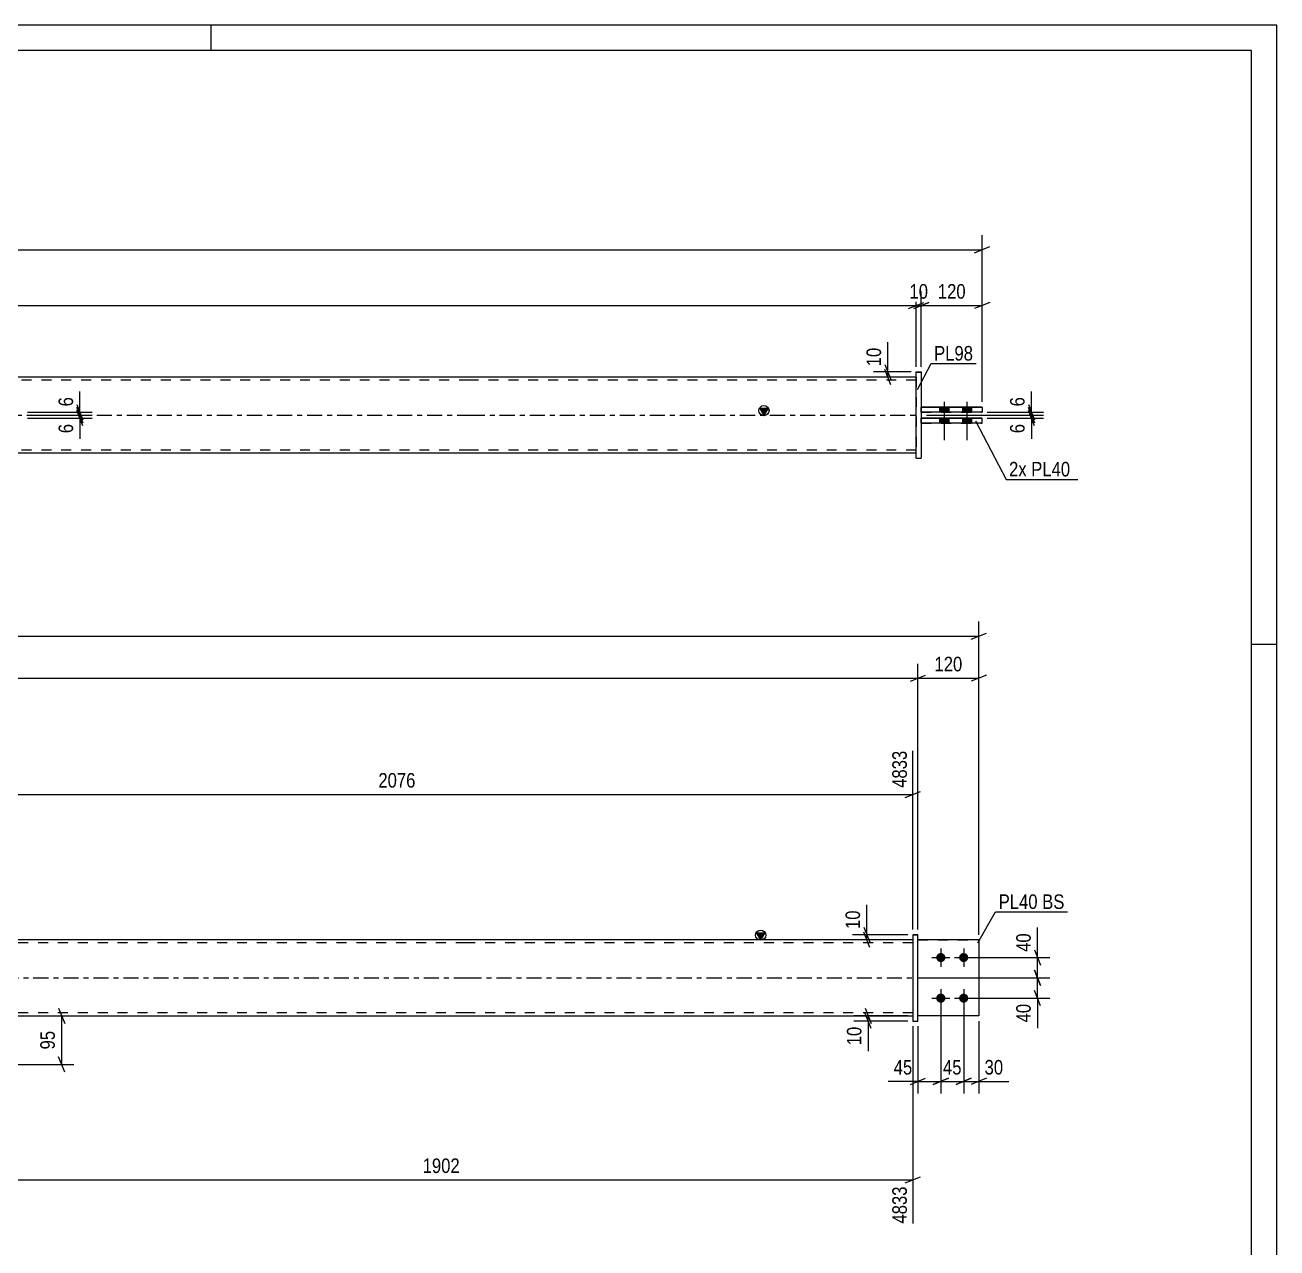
# Model space of a CAD drawing. Header units: millimetres. Extents: x 0 to 594, y 0 to 420.
# Drawn here: x 347.3 to 594, y 179.1 to 420 of the extents above; entities that cross this region are included whole.
import ezdxf

# ---------------------------------------------------------------- set-up
doc = ezdxf.new("R2010")
doc.units = ezdxf.units.MM
doc.linetypes.add('DXK_LINE_DOT2', pattern=[3.9198, 1.9599, -1.9599])
doc.linetypes.add('DXK_LINE_DOT3', pattern=[5.9187, 2.979, -0.9799, 0.9799, -0.9799])
doc.styles.add('Arial Narrow', font='ARIALN.TTF', dxfattribs={"height": 0.2})

# ---------------------------------------------------------------- blocks, each defined once
blk = doc.blocks.new('Unknown-580610389-1130')
at = {"color": 5, "linetype": 'Continuous'}
for p, q in [((594, 420), (0, 420)), ((384, 415), (384, 420)), ((594, 0), (594, 420)), ((589, 415), (5, 415)), ((589, 5), (589, 415)), ((594, 298), (589, 298))]:
    blk.add_line(p, q, dxfattribs=at)
blk = doc.blocks.new('Part-580610389-1695 - 1673')
at = {"color": 2, "linetype": 'Continuous'}
for p, q in [((535.27, 239.81), (523.27, 239.81)), ((535.27, 239.81), (535.27, 239.81)), ((535.27, 239.81), (535.27, 224.81)), ((535.27, 224.81), (523.27, 224.81))]:
    blk.add_line(p, q, dxfattribs=at)
at = {"color": 7, "linetype": 'DXK_LINE_DOT2'}
for p, q in [((535.27, 239.81), (523.27, 239.81)), ((523.27, 239.81), (523.27, 239.81)), ((523.27, 224.81), (523.27, 239.81)), ((535.27, 239.81), (535.27, 239.81)), ((535.27, 224.81), (523.27, 224.81))]:
    blk.add_line(p, q, dxfattribs=at)
blk = doc.blocks.new('Part-580610389-1700 - 1673')
at = {"linetype": 'Continuous'}
blk.add_hatch(color=2, dxfattribs=at).paths.add_polyline_path([(492.27, 239.81), (491.47, 241.21), (493.07, 241.21)])
at = {"color": 2, "linetype": 'Continuous'}
for p, q in [((434.17, 239.81), (195.07, 239.81)), ((522.27, 239.81), (434.27, 239.81)), ((492.27, 239.81), (491.47, 241.21)), ((491.47, 241.21), (493.07, 241.21)), ((493.07, 241.21), (492.27, 239.81)), ((195.07, 224.81), (434.17, 224.81)), ((434.27, 224.81), (522.27, 224.81))]:
    blk.add_line(p, q, dxfattribs=at)
at = {"color": 7, "linetype": 'DXK_LINE_DOT2'}
for p, q in [((522.27, 239.81), (522.27, 224.81)), ((434.17, 239.21), (195.07, 239.21)), ((522.27, 239.21), (434.27, 239.21)), ((434.17, 225.41), (195.07, 225.41)), ((522.27, 225.41), (434.27, 225.41))]:
    blk.add_line(p, q, dxfattribs=at)
at = {"color": 7, "linetype": 'DXK_LINE_DOT3'}
for p, q in [((195.07, 232.31), (434.17, 232.31)), ((434.27, 232.31), (522.27, 232.31))]:
    blk.add_line(p, q, dxfattribs=at)
at = {"color": 2, "linetype": 'Continuous'}
blk.add_circle((492.27, 240.71), 1, dxfattribs=at)
blk = doc.blocks.new('Part-580610389-1685 - 1673')
at = {"color": 2, "linetype": 'Continuous'}
for p, q in [((523.27, 240.81), (522.27, 240.81)), ((522.27, 240.81), (522.27, 240.81)), ((522.27, 240.81), (522.27, 223.81)), ((522.27, 240.81), (523.27, 240.81)), ((523.27, 223.81), (523.27, 240.81)), ((522.27, 223.81), (523.27, 223.81))]:
    blk.add_line(p, q, dxfattribs=at)
at = {"color": 7, "linetype": 'DXK_LINE_DOT2'}
blk.add_line((522.27, 223.81), (523.27, 223.81), dxfattribs=at)
blk = doc.blocks.new('Part-580610389-1690 - 1673')
at = {"color": 7, "linetype": 'DXK_LINE_DOT2'}
for p, q in [((523.27, 239.81), (535.27, 239.81)), ((535.27, 239.81), (523.27, 239.81)), ((523.27, 239.81), (523.27, 239.81)), ((523.27, 224.81), (523.27, 239.81)), ((535.27, 239.81), (535.27, 239.81)), ((535.27, 239.81), (535.27, 224.81)), ((535.27, 224.81), (523.27, 224.81)), ((535.27, 224.81), (523.27, 224.81))]:
    blk.add_line(p, q, dxfattribs=at)
blk = doc.blocks.new('Bolt-580610389-1710 - 1673')
at = {"linetype": 'Continuous'}
for points in [[(527.77, 237.21), (527.95, 237.19), (528.13, 237.13), (528.29, 237.04), (528.43, 236.91), (528.54, 236.76), (528.62, 236.59), (528.66, 236.4), (528.66, 236.21), (528.62, 236.03), (528.54, 235.86), (528.43, 235.71), (528.29, 235.58), (528.13, 235.49), (527.95, 235.43), (527.77, 235.41), (527.58, 235.43), (527.4, 235.49), (527.24, 235.58), (527.1, 235.71), (526.99, 235.86), (526.91, 236.03), (526.87, 236.21), (526.87, 236.4), (526.91, 236.59), (526.99, 236.76), (527.1, 236.91), (527.24, 237.04), (527.4, 237.13), (527.58, 237.19)], [(532.27, 237.21), (532.45, 237.19), (532.63, 237.13), (532.79, 237.04), (532.93, 236.91), (533.04, 236.76), (533.12, 236.59), (533.16, 236.4), (533.16, 236.21), (533.12, 236.03), (533.04, 235.86), (532.93, 235.71), (532.79, 235.58), (532.63, 235.49), (532.45, 235.43), (532.27, 235.41), (532.08, 235.43), (531.9, 235.49), (531.74, 235.58), (531.6, 235.71), (531.49, 235.86), (531.41, 236.03), (531.37, 236.21), (531.37, 236.4), (531.41, 236.59), (531.49, 236.76), (531.6, 236.91), (531.74, 237.04), (531.9, 237.13), (532.08, 237.19)], [(527.77, 229.21), (527.95, 229.19), (528.13, 229.13), (528.29, 229.04), (528.43, 228.91), (528.54, 228.76), (528.62, 228.59), (528.66, 228.4), (528.66, 228.21), (528.62, 228.03), (528.54, 227.86), (528.43, 227.71), (528.29, 227.58), (528.13, 227.49), (527.95, 227.43), (527.77, 227.41), (527.58, 227.43), (527.4, 227.49), (527.24, 227.58), (527.1, 227.71), (526.99, 227.86), (526.91, 228.03), (526.87, 228.21), (526.87, 228.4), (526.91, 228.59), (526.99, 228.76), (527.1, 228.91), (527.24, 229.04), (527.4, 229.13), (527.58, 229.19)], [(532.27, 229.21), (532.45, 229.19), (532.63, 229.13), (532.79, 229.04), (532.93, 228.91), (533.04, 228.76), (533.12, 228.59), (533.16, 228.4), (533.16, 228.21), (533.12, 228.03), (533.04, 227.86), (532.93, 227.71), (532.79, 227.58), (532.63, 227.49), (532.45, 227.43), (532.27, 227.41), (532.08, 227.43), (531.9, 227.49), (531.74, 227.58), (531.6, 227.71), (531.49, 227.86), (531.41, 228.03), (531.37, 228.21), (531.37, 228.4), (531.41, 228.59), (531.49, 228.76), (531.6, 228.91), (531.74, 229.04), (531.9, 229.13), (532.08, 229.19)]]:
    blk.add_hatch(color=1, dxfattribs=at).paths.add_polyline_path(points)
at = {"color": 1, "linetype": 'Continuous'}
for p, q in [((527.77, 238.11), (527.77, 234.51)), ((532.27, 238.11), (532.27, 234.51)), ((525.97, 236.31), (529.57, 236.31)), ((530.47, 236.31), (534.07, 236.31)), ((527.77, 230.11), (527.77, 226.51)), ((532.27, 230.11), (532.27, 226.51)), ((525.97, 228.31), (529.57, 228.31)), ((530.47, 228.31), (534.07, 228.31))]:
    blk.add_line(p, q, dxfattribs=at)
blk = doc.blocks.new('Bolt-580610389-1371 - 1367')
at = {"linetype": 'Continuous'}
for points in [[(529.32, 344.76), (527.52, 344.76), (527.52, 343.76), (529.32, 343.76)], [(529.32, 344.75), (527.52, 344.75), (527.52, 343.75), (529.32, 343.75)], [(533.82, 344.76), (532.02, 344.76), (532.02, 343.76), (533.82, 343.76)], [(533.82, 344.75), (532.02, 344.75), (532.02, 343.75), (533.82, 343.75)], [(529.32, 342.56), (527.52, 342.56), (527.52, 341.56), (529.32, 341.56)], [(529.32, 342.55), (527.52, 342.55), (527.52, 341.55), (529.32, 341.55)], [(533.82, 342.56), (532.02, 342.56), (532.02, 341.56), (533.82, 341.56)], [(533.82, 342.55), (532.02, 342.55), (532.02, 341.55), (533.82, 341.55)]]:
    blk.add_hatch(color=1, dxfattribs=at).paths.add_polyline_path(points)
at = {"color": 1, "linetype": 'Continuous'}
for p, q in [((528.42, 345.76), (528.42, 338.26)), ((528.42, 345.75), (528.42, 338.25)), ((532.92, 345.76), (532.92, 338.26)), ((532.92, 345.75), (532.92, 338.25)), ((527.52, 344.76), (527.52, 343.76)), ((527.52, 344.75), (527.52, 343.75)), ((529.32, 344.76), (529.32, 343.76)), ((529.32, 344.75), (529.32, 343.75)), ((532.02, 344.76), (532.02, 343.76)), ((532.02, 344.75), (532.02, 343.75)), ((533.82, 344.76), (533.82, 343.76)), ((533.82, 344.75), (533.82, 343.75)), ((527.52, 342.56), (527.52, 341.56)), ((527.52, 342.55), (527.52, 341.55)), ((529.32, 342.56), (529.32, 341.56)), ((529.32, 342.55), (529.32, 341.55)), ((532.02, 342.56), (532.02, 341.56)), ((532.02, 342.55), (532.02, 341.55)), ((533.82, 342.56), (533.82, 341.56)), ((533.82, 342.55), (533.82, 341.55))]:
    blk.add_line(p, q, dxfattribs=at)
blk = doc.blocks.new('Part-580610389-1456 - 1367')
at = {"linetype": 'Continuous'}
blk.add_hatch(color=2, dxfattribs=at).paths.add_polyline_path([(492.92, 343.15), (492.12, 344.55), (493.72, 344.55)])
at = {"color": 2, "linetype": 'Continuous'}
for p, q in [((434.82, 350.65), (195.73, 350.65)), ((522.92, 350.65), (434.92, 350.65)), ((492.92, 343.15), (492.12, 344.55)), ((492.12, 344.55), (493.72, 344.55)), ((493.72, 344.55), (492.92, 343.15)), ((434.82, 335.65), (195.73, 335.65)), ((522.92, 335.65), (434.92, 335.65))]:
    blk.add_line(p, q, dxfattribs=at)
at = {"color": 7, "linetype": 'DXK_LINE_DOT2'}
for p, q in [((522.92, 350.65), (522.92, 335.65)), ((434.82, 350.05), (195.73, 350.05)), ((522.92, 350.05), (434.92, 350.05)), ((434.82, 336.25), (195.73, 336.25)), ((522.92, 336.25), (434.92, 336.25))]:
    blk.add_line(p, q, dxfattribs=at)
at = {"color": 7, "linetype": 'DXK_LINE_DOT3'}
for p, q in [((195.73, 343.15), (434.82, 343.15)), ((434.92, 343.15), (522.92, 343.15))]:
    blk.add_line(p, q, dxfattribs=at)
at = {"color": 2, "linetype": 'Continuous'}
blk.add_circle((492.92, 344.05), 1, dxfattribs=at)
blk = doc.blocks.new('Part-580610389-1461 - 1367')
at = {"color": 2, "linetype": 'Continuous'}
for p, q in [((535.92, 342.56), (523.92, 342.56)), ((523.92, 342.55), (535.92, 342.55)), ((535.92, 341.55), (523.92, 341.55)), ((535.92, 341.55), (535.92, 342.56))]:
    blk.add_line(p, q, dxfattribs=at)
at = {"color": 7, "linetype": 'DXK_LINE_DOT2'}
for p, q in [((523.92, 341.55), (523.92, 342.56)), ((523.92, 341.56), (535.92, 341.56))]:
    blk.add_line(p, q, dxfattribs=at)
blk = doc.blocks.new('Part-580610389-1433 - 1367')
at = {"color": 2, "linetype": 'Continuous'}
for p, q in [((522.92, 351.66), (522.92, 351.65)), ((522.92, 351.65), (522.92, 351.66)), ((522.92, 351.66), (523.92, 351.66)), ((522.92, 334.65), (522.92, 351.65)), ((522.92, 351.65), (523.92, 351.65)), ((523.92, 351.65), (523.92, 351.66)), ((523.92, 351.66), (523.92, 351.65)), ((523.92, 351.65), (523.92, 334.65)), ((522.92, 334.65), (523.92, 334.65))]:
    blk.add_line(p, q, dxfattribs=at)
at = {"color": 7, "linetype": 'DXK_LINE_DOT2'}
for p, q in [((522.92, 334.66), (523.92, 334.66)), ((523.92, 334.66), (523.92, 334.65))]:
    blk.add_line(p, q, dxfattribs=at)
blk = doc.blocks.new('Part-580610389-1466 - 1367')
at = {"color": 2, "linetype": 'Continuous'}
for p, q in [((535.92, 344.76), (523.92, 344.76)), ((523.92, 344.75), (535.92, 344.75)), ((535.92, 343.75), (523.92, 343.75)), ((535.92, 344.76), (535.92, 343.75))]:
    blk.add_line(p, q, dxfattribs=at)
at = {"color": 7, "linetype": 'DXK_LINE_DOT2'}
for p, q in [((523.92, 343.75), (523.92, 344.76)), ((523.92, 343.76), (535.92, 343.76))]:
    blk.add_line(p, q, dxfattribs=at)
blk = doc.blocks.new('StraightDimension-580610389-1936 - 1673')
at = {"color": 7, "linetype": 'Continuous'}
for p, q in [((521.27, 224.81), (510.62, 224.81)), ((512.87, 226.31), (514.07, 223.31)), ((514.07, 222.31), (512.87, 225.31)), ((513.47, 223.81), (513.47, 224.81)), ((521.27, 223.81), (510.62, 223.81))]:
    blk.add_line(p, q, dxfattribs=at)
at = {"color": 0}
blk.add_wipeout([(512.72, 223.28), (508.52, 223.28), (508.52, 218.43), (512.72, 218.43)], dxfattribs=at)
at = {"color": 7, "linetype": 'Continuous'}
blk.add_line((513.47, 223.81), (513.47, 217.9), dxfattribs=at)
blk.add_line((513.47, 223.81), (513.47, 217.9), dxfattribs=at)
at = {"color": 3, "style": 'Arial Narrow'}
blk.add_text('10', height=2.863, rotation=90.0002, dxfattribs=at).set_placement((512.12, 219.03))
blk = doc.blocks.new('StraightDimension-580610389-1955 - 1673')
at = {"color": 7, "linetype": 'Continuous'}
for p, q in [((527.77, 227.31), (527.77, 209.52)), ((532.27, 227.31), (532.27, 209.52)), ((526.27, 211.32), (529.27, 212.52)), ((533.77, 212.52), (530.77, 211.32)), ((527.77, 211.92), (532.27, 211.92))]:
    blk.add_line(p, q, dxfattribs=at)
at = {"color": 0}
blk.add_wipeout([(532.44, 212.67), (532.44, 216.87), (527.59, 216.87), (527.59, 212.67)], dxfattribs=at)
at = {"color": 3, "style": 'Arial Narrow'}
blk.add_text('45', height=2.863, dxfattribs=at).set_placement((528.19, 213.27))
blk = doc.blocks.new('StraightDimension-580610389-2017 - 1673')
at = {"color": 7, "linetype": 'Continuous'}
for p, q in [((523.27, 232.31), (549.23, 232.31)), ((546.23, 233.81), (547.43, 230.81)), ((546.83, 228.31), (546.83, 232.31)), ((547.43, 226.81), (546.23, 229.81)), ((533.27, 228.31), (549.23, 228.31))]:
    blk.add_line(p, q, dxfattribs=at)
at = {"color": 0}
blk.add_wipeout([(546.08, 227.78), (541.88, 227.78), (541.88, 222.93), (546.08, 222.93)], dxfattribs=at)
at = {"color": 7, "linetype": 'Continuous'}
blk.add_line((546.83, 228.31), (546.83, 222.4), dxfattribs=at)
blk.add_line((546.83, 228.31), (546.83, 222.4), dxfattribs=at)
at = {"color": 3, "style": 'Arial Narrow'}
blk.add_text('40', height=2.863, rotation=90.0002, dxfattribs=at).set_placement((545.48, 223.53))
blk = doc.blocks.new('StraightDimension-580610389-2031 - 1673')
at = {"color": 7, "linetype": 'Continuous'}
for p, q in [((512.6, 242.31), (513.8, 239.31)), ((521.27, 240.81), (510.35, 240.81)), ((521.27, 239.81), (510.35, 239.81)), ((513.8, 238.31), (512.6, 241.31)), ((513.2, 239.81), (513.2, 240.81))]:
    blk.add_line(p, q, dxfattribs=at)
at = {"color": 0}
blk.add_wipeout([(512.45, 246.19), (508.25, 246.19), (508.25, 241.33), (512.45, 241.33)], dxfattribs=at)
at = {"color": 7, "linetype": 'Continuous'}
blk.add_line((513.2, 240.81), (513.2, 246.71), dxfattribs=at)
blk.add_line((513.2, 240.81), (513.2, 246.71), dxfattribs=at)
at = {"color": 3, "style": 'Arial Narrow'}
blk.add_text('10', height=2.863, rotation=90.0002, dxfattribs=at).set_placement((511.85, 241.93))
blk = doc.blocks.new('StraightDimension-580610389-1760 - 1673')
at = {"color": 7, "linetype": 'Continuous'}
for p, q in [((318.93, 240.81), (318.93, 277.06)), ((522.27, 241.81), (522.27, 277.06)), ((320.43, 269.04), (317.43, 267.84)), ((520.77, 267.84), (523.77, 269.04)), ((318.93, 268.44), (522.27, 268.44))]:
    blk.add_line(p, q, dxfattribs=at)
at = {"color": 0, "linetype": 'Continuous'}
blk.add_wipeout([(521.67, 277.66), (517.47, 277.66), (517.47, 269.14), (521.67, 269.14)], dxfattribs=at)
at = {"color": 0}
blk.add_wipeout([(424.85, 269.19), (424.85, 273.39), (416.34, 273.39), (416.34, 269.19)], dxfattribs=at)
at = {"color": 3, "linetype": 'Continuous', "style": 'Arial Narrow'}
blk.add_text('4833', height=2.863, rotation=90.0002, dxfattribs=at).set_placement((521.07, 269.74))
at = {"color": 3, "style": 'Arial Narrow'}
blk.add_text('2076', height=2.863, dxfattribs=at).set_placement((416.94, 269.79))
blk = doc.blocks.new('StraightDimension-580610389-2040 - 1673')
at = {"color": 7, "linetype": 'Continuous'}
for p, q in [((523.27, 241.81), (523.27, 294.19)), ((535.27, 240.81), (535.27, 294.19)), ((521.77, 290.74), (524.77, 291.94)), ((523.27, 291.34), (535.27, 291.34)), ((536.77, 291.94), (533.77, 290.74))]:
    blk.add_line(p, q, dxfattribs=at)
at = {"color": 0}
blk.add_wipeout([(532.61, 292.09), (532.61, 296.29), (525.92, 296.29), (525.92, 292.09)], dxfattribs=at)
at = {"color": 3, "style": 'Arial Narrow'}
blk.add_text('120', height=2.863, dxfattribs=at).set_placement((526.52, 292.69))
blk = doc.blocks.new('StraightDimension-580610389-1945 - 1673')
at = {"color": 7, "linetype": 'Continuous'}
for p, q in [((527.77, 227.31), (527.77, 209.52)), ((523.27, 222.81), (523.27, 209.52)), ((521.77, 211.32), (524.77, 212.52)), ((529.27, 212.52), (526.27, 211.32)), ((523.27, 211.92), (527.77, 211.92))]:
    blk.add_line(p, q, dxfattribs=at)
at = {"color": 0}
blk.add_wipeout([(522.74, 212.67), (522.74, 216.87), (517.88, 216.87), (517.88, 212.67)], dxfattribs=at)
at = {"color": 7, "linetype": 'Continuous'}
blk.add_line((523.27, 211.92), (517.36, 211.92), dxfattribs=at)
blk.add_line((523.27, 211.92), (517.36, 211.92), dxfattribs=at)
at = {"color": 3, "style": 'Arial Narrow'}
blk.add_text('45', height=2.863, dxfattribs=at).set_placement((518.48, 213.27))
blk = doc.blocks.new('StraightDimension-580610389-1746 - 1673')
at = {"color": 7, "linetype": 'Continuous'}
for p, q in [((535.27, 240.81), (535.27, 302.48)), ((93.97, 299.63), (535.27, 299.63)), ((533.77, 299.03), (536.77, 300.23))]:
    blk.add_line(p, q, dxfattribs=at)
blk = doc.blocks.new('StraightDimension-580610389-2050 - 1673')
at = {"color": 7, "linetype": 'Continuous'}
for p, q in [((523.27, 241.81), (523.27, 294.19)), ((105.97, 291.34), (523.27, 291.34)), ((521.77, 290.74), (524.77, 291.94))]:
    blk.add_line(p, q, dxfattribs=at)
blk = doc.blocks.new('StraightDimension-580610389-1838 - 1673')
at = {"color": 7, "linetype": 'Continuous'}
for p, q in [((336.38, 223.81), (336.38, 183.91)), ((522.27, 222.81), (522.27, 183.91)), ((337.88, 193.12), (334.88, 191.92)), ((336.38, 192.52), (522.27, 192.52)), ((520.77, 191.92), (523.77, 193.12))]:
    blk.add_line(p, q, dxfattribs=at)
at = {"color": 0}
blk.add_wipeout([(433.58, 193.27), (433.58, 197.47), (425.07, 197.47), (425.07, 193.27)], dxfattribs=at)
at = {"color": 0, "linetype": 'Continuous'}
blk.add_wipeout([(521.67, 191.82), (517.47, 191.82), (517.47, 183.31), (521.67, 183.31)], dxfattribs=at)
at = {"color": 3, "style": 'Arial Narrow'}
blk.add_text('1902', height=2.863, dxfattribs=at).set_placement((425.67, 193.87))
at = {"color": 3, "linetype": 'Continuous', "style": 'Arial Narrow'}
blk.add_text('4833', height=2.863, rotation=90.0002, dxfattribs=at).set_placement((521.07, 183.91))
blk = doc.blocks.new('StraightDimension-580610389-1965 - 1673')
at = {"color": 7, "linetype": 'Continuous'}
for p, q in [((532.27, 227.31), (532.27, 209.52)), ((535.27, 223.81), (535.27, 209.52)), ((530.77, 211.32), (533.77, 212.52)), ((536.77, 212.52), (533.77, 211.32)), ((532.27, 211.92), (535.27, 211.92))]:
    blk.add_line(p, q, dxfattribs=at)
at = {"color": 0}
blk.add_wipeout([(540.65, 212.67), (540.65, 216.87), (535.79, 216.87), (535.79, 212.67)], dxfattribs=at)
at = {"color": 7, "linetype": 'Continuous'}
blk.add_line((535.27, 211.92), (541.17, 211.92), dxfattribs=at)
blk.add_line((535.27, 211.92), (541.17, 211.92), dxfattribs=at)
at = {"color": 3, "style": 'Arial Narrow'}
blk.add_text('30', height=2.863, dxfattribs=at).set_placement((536.39, 213.27))
blk = doc.blocks.new('StraightDimension-580610389-1993 - 1673')
at = {"color": 7, "linetype": 'Continuous'}
for p, q in [((353.73, 224.81), (356.94, 224.81)), ((353.94, 226.31), (355.14, 223.31)), ((354.54, 215.26), (354.54, 224.81)), ((341.58, 215.26), (356.94, 215.26)), ((355.14, 213.76), (353.94, 216.76))]:
    blk.add_line(p, q, dxfattribs=at)
at = {"color": 0}
blk.add_wipeout([(353.79, 222.46), (349.59, 222.46), (349.59, 217.61), (353.79, 217.61)], dxfattribs=at)
at = {"color": 3, "style": 'Arial Narrow'}
blk.add_text('95', height=2.863, rotation=90.0002, dxfattribs=at).set_placement((353.19, 218.21))
blk = doc.blocks.new('StraightDimension-580610389-2004 - 1673')
at = {"color": 7, "linetype": 'Continuous'}
for p, q in [((546.23, 237.81), (547.43, 234.81)), ((533.27, 236.31), (549.23, 236.31)), ((546.83, 232.31), (546.83, 236.31)), ((523.27, 232.31), (549.23, 232.31)), ((547.43, 230.81), (546.23, 233.81))]:
    blk.add_line(p, q, dxfattribs=at)
at = {"color": 0}
blk.add_wipeout([(546.08, 241.69), (541.88, 241.69), (541.88, 236.83), (546.08, 236.83)], dxfattribs=at)
at = {"color": 7, "linetype": 'Continuous'}
blk.add_line((546.83, 236.31), (546.83, 242.21), dxfattribs=at)
blk.add_line((546.83, 236.31), (546.83, 242.21), dxfattribs=at)
at = {"color": 3, "style": 'Arial Narrow'}
blk.add_text('40', height=2.863, rotation=90.0002, dxfattribs=at).set_placement((545.48, 237.43))
blk = doc.blocks.new('StraightDimension-580610389-1540 - 1367')
at = {"color": 7, "linetype": 'Continuous'}
for p, q in [((347.82, 343.75), (360.54, 343.75)), ((347.82, 343.15), (360.54, 343.15)), ((357.54, 345.25), (358.74, 342.25)), ((358.74, 341.65), (357.54, 344.65)), ((358.14, 343.15), (358.14, 343.75))]:
    blk.add_line(p, q, dxfattribs=at)
at = {"color": 0}
blk.add_wipeout([(357.39, 347.31), (353.19, 347.31), (353.19, 344.28), (357.39, 344.28)], dxfattribs=at)
at = {"color": 7, "linetype": 'Continuous'}
blk.add_line((358.14, 343.75), (358.14, 347.83), dxfattribs=at)
blk.add_line((358.14, 343.75), (358.14, 347.83), dxfattribs=at)
at = {"color": 3, "style": 'Arial Narrow'}
blk.add_text('6', height=2.86, rotation=90.0002, dxfattribs=at).set_placement((356.79, 344.88))
blk = doc.blocks.new('StraightDimension-580610389-1536 - 1367')
at = {"color": 7, "linetype": 'Continuous'}
for p, q in [((347.82, 343.15), (360.54, 343.15)), ((357.54, 344.65), (358.74, 341.65)), ((358.74, 341.05), (357.54, 344.05)), ((358.14, 342.55), (358.14, 343.15)), ((347.82, 342.55), (360.54, 342.55))]:
    blk.add_line(p, q, dxfattribs=at)
at = {"color": 0}
blk.add_wipeout([(357.39, 342.03), (353.19, 342.03), (353.19, 339), (357.39, 339)], dxfattribs=at)
at = {"color": 7, "linetype": 'Continuous'}
blk.add_line((358.14, 342.55), (358.14, 338.48), dxfattribs=at)
blk.add_line((358.14, 342.55), (358.14, 338.48), dxfattribs=at)
at = {"color": 3, "style": 'Arial Narrow'}
blk.add_text('6', height=2.86, rotation=90.0002, dxfattribs=at).set_placement((356.79, 339.6))
blk = doc.blocks.new('StraightDimension-580610389-1545 - 1367')
at = {"color": 7, "linetype": 'Continuous'}
for p, q in [((535.92, 345.75), (535.92, 378.6)), ((94.63, 375.75), (535.92, 375.75)), ((534.42, 375.15), (537.42, 376.35))]:
    blk.add_line(p, q, dxfattribs=at)
blk = doc.blocks.new('StraightDimension-580610389-1576 - 1367')
at = {"color": 7, "linetype": 'Continuous'}
for p, q in [((522.92, 352.66), (522.92, 367.6)), ((521.42, 364.15), (524.42, 365.35)), ((107.63, 364.75), (522.92, 364.75))]:
    blk.add_line(p, q, dxfattribs=at)
blk = doc.blocks.new('StraightDimension-580610389-1586 - 1367')
at = {"color": 7, "linetype": 'Continuous'}
for p, q in [((522.92, 352.66), (522.92, 367.6)), ((523.92, 352.66), (523.92, 367.6)), ((521.42, 364.15), (524.42, 365.35)), ((525.42, 365.35), (522.42, 364.15)), ((522.92, 364.75), (523.92, 364.75))]:
    blk.add_line(p, q, dxfattribs=at)
at = {"color": 0}
blk.add_wipeout([(525.85, 365.5), (525.85, 369.7), (520.99, 369.7), (520.99, 365.5)], dxfattribs=at)
at = {"color": 3, "style": 'Arial Narrow'}
blk.add_text('10', height=2.863, dxfattribs=at).set_placement((521.59, 366.1))
blk = doc.blocks.new('StraightDimension-580610389-1596 - 1367')
at = {"color": 7, "linetype": 'Continuous'}
for p, q in [((523.92, 352.66), (523.92, 367.6)), ((535.92, 345.75), (535.92, 367.6)), ((522.42, 364.15), (525.42, 365.35)), ((537.42, 365.35), (534.42, 364.15)), ((523.92, 364.75), (535.92, 364.75))]:
    blk.add_line(p, q, dxfattribs=at)
at = {"color": 0}
blk.add_wipeout([(533.26, 365.5), (533.26, 369.7), (526.58, 369.7), (526.58, 365.5)], dxfattribs=at)
at = {"color": 3, "style": 'Arial Narrow'}
blk.add_text('120', height=2.863, dxfattribs=at).set_placement((527.18, 366.1))
blk = doc.blocks.new('StraightDimension-580610389-1607 - 1367')
at = {"color": 7, "linetype": 'Continuous'}
for p, q in [((516.74, 353.16), (517.94, 350.16)), ((521.92, 351.66), (514.49, 351.66)), ((521.92, 350.65), (514.49, 350.65)), ((517.94, 349.15), (516.74, 352.15)), ((517.34, 350.65), (517.34, 351.66))]:
    blk.add_line(p, q, dxfattribs=at)
at = {"color": 0}
blk.add_wipeout([(516.59, 357.04), (512.39, 357.04), (512.39, 352.18), (516.59, 352.18)], dxfattribs=at)
at = {"color": 7, "linetype": 'Continuous'}
blk.add_line((517.34, 351.66), (517.34, 357.56), dxfattribs=at)
blk.add_line((517.34, 351.66), (517.34, 357.56), dxfattribs=at)
at = {"color": 3, "style": 'Arial Narrow'}
blk.add_text('10', height=2.863, rotation=90.0002, dxfattribs=at).set_placement((515.99, 352.78))
blk = doc.blocks.new('StraightDimension-580610389-1618 - 1367')
at = {"color": 7, "linetype": 'Continuous'}
for p, q in [((524.92, 343.15), (548.02, 343.15)), ((545.02, 344.65), (546.22, 341.65)), ((546.22, 341.05), (545.02, 344.05)), ((545.62, 342.55), (545.62, 343.15)), ((536.92, 342.55), (548.02, 342.55))]:
    blk.add_line(p, q, dxfattribs=at)
at = {"color": 0}
blk.add_wipeout([(544.87, 342.03), (540.67, 342.03), (540.67, 339), (544.87, 339)], dxfattribs=at)
at = {"color": 7, "linetype": 'Continuous'}
blk.add_line((545.62, 342.55), (545.62, 338.47), dxfattribs=at)
blk.add_line((545.62, 342.55), (545.62, 338.47), dxfattribs=at)
at = {"color": 3, "style": 'Arial Narrow'}
blk.add_text('6', height=2.86, rotation=90.0002, dxfattribs=at).set_placement((544.27, 339.6))
blk = doc.blocks.new('StraightDimension-580610389-1627 - 1367')
at = {"color": 7, "linetype": 'Continuous'}
for p, q in [((524.92, 343.15), (548.02, 343.15)), ((536.92, 343.75), (548.02, 343.75)), ((545.02, 345.25), (546.22, 342.25)), ((546.22, 341.65), (545.02, 344.65)), ((545.62, 343.15), (545.62, 343.75))]:
    blk.add_line(p, q, dxfattribs=at)
at = {"color": 0}
blk.add_wipeout([(544.87, 347.31), (540.67, 347.31), (540.67, 344.28), (544.87, 344.28)], dxfattribs=at)
at = {"color": 7, "linetype": 'Continuous'}
blk.add_line((545.62, 343.75), (545.62, 347.83), dxfattribs=at)
blk.add_line((545.62, 343.75), (545.62, 347.83), dxfattribs=at)
at = {"color": 3, "style": 'Arial Narrow'}
blk.add_text('6', height=2.86, rotation=90.0002, dxfattribs=at).set_placement((544.27, 344.88))
blk = doc.blocks.new('MarkSet-580610389-2083 - 1673')
at = {"color": 0}
blk.add_wipeout([(546.84, 245.89), (546.84, 248.89), (539.17, 248.89), (539.17, 245.89)], dxfattribs=at)
blk.add_wipeout([(546.84, 245.89), (546.84, 248.89), (539.17, 248.89), (539.17, 245.89)], dxfattribs=at)
at = {"color": 30, "linetype": 'Continuous'}
blk.add_line((535.07, 239.23), (538.57, 245.29), dxfattribs=at)
at = {"color": 0}
blk.add_wipeout([(552.13, 245.89), (552.13, 248.89), (547.74, 248.89), (547.74, 245.89)], dxfattribs=at)
blk.add_wipeout([(552.13, 245.89), (552.13, 248.89), (547.74, 248.89), (547.74, 245.89)], dxfattribs=at)
at = {"color": 30, "linetype": 'Continuous'}
blk.add_line((538.57, 245.29), (552.73, 245.29), dxfattribs=at)
at = {"color": 3, "style": 'Arial Narrow'}
for s, p in [('PL40', (539.17, 245.89)), ('BS', (547.74, 245.89))]:
    blk.add_text(s, height=2.863, dxfattribs=at).set_placement(p)
blk = doc.blocks.new('MarkSet-580610389-1658 - 1367')
at = {"color": 0}
blk.add_wipeout([(544.68, 331.09), (544.68, 334.09), (541.21, 334.09), (541.21, 331.09)], dxfattribs=at)
blk.add_wipeout([(544.68, 331.09), (544.68, 334.09), (541.21, 334.09), (541.21, 331.09)], dxfattribs=at)
at = {"color": 30, "linetype": 'Continuous'}
blk.add_line((534.58, 342.06), (540.61, 330.49), dxfattribs=at)
at = {"color": 0}
blk.add_wipeout([(553.26, 331.09), (553.26, 334.09), (545.58, 334.09), (545.58, 331.09)], dxfattribs=at)
blk.add_wipeout([(553.26, 331.09), (553.26, 334.09), (545.58, 334.09), (545.58, 331.09)], dxfattribs=at)
at = {"color": 30, "linetype": 'Continuous'}
blk.add_line((540.61, 330.49), (554.76, 330.49), dxfattribs=at)
at = {"color": 3, "style": 'Arial Narrow'}
for s, p in [('2x', (541.21, 331.09)), ('PL40', (545.58, 331.09))]:
    blk.add_text(s, height=2.863, dxfattribs=at).set_placement(p)
blk = doc.blocks.new('Mark-580610389-1429 - 1367')
at = {"color": 0}
blk.add_wipeout([(534.12, 353.91), (534.12, 356.91), (526.44, 356.91), (526.44, 353.91)], dxfattribs=at)
blk.add_wipeout([(534.12, 353.91), (534.12, 356.91), (526.44, 356.91), (526.44, 353.91)], dxfattribs=at)
at = {"color": 30, "linetype": 'Continuous'}
for p, q in [((523.15, 348.23), (525.84, 353.31)), ((525.84, 353.31), (534.72, 353.31))]:
    blk.add_line(p, q, dxfattribs=at)
at = {"color": 3, "style": 'Arial Narrow'}
blk.add_text('PL98', height=2.863, dxfattribs=at).set_placement((526.44, 353.91))

msp = doc.modelspace()

# ---------------------------------------------------------------- block references
for name in ['Unknown-580610389-1130', 'Part-580610389-1456 - 1367', 'Part-580610389-1433 - 1367', 'Bolt-580610389-1371 - 1367', 'Part-580610389-1466 - 1367', 'Part-580610389-1461 - 1367', 'Part-580610389-1700 - 1673', 'Part-580610389-1685 - 1673', 'Part-580610389-1695 - 1673', 'Part-580610389-1690 - 1673', 'Bolt-580610389-1710 - 1673']:
    msp.add_blockref(name, (0, 0))

# ---------------------------------------------------------------- next in the draw order: block references
for name in ['StraightDimension-580610389-1540 - 1367', 'StraightDimension-580610389-2031 - 1673', 'StraightDimension-580610389-1955 - 1673', 'StraightDimension-580610389-1936 - 1673']:
    msp.add_blockref(name, (0, 0))

# ---------------------------------------------------------------- next in the draw order: block references
for name in ['StraightDimension-580610389-1536 - 1367', 'StraightDimension-580610389-1760 - 1673', 'StraightDimension-580610389-2017 - 1673']:
    msp.add_blockref(name, (0, 0))

# ---------------------------------------------------------------- next in the draw order: block references
for name in ['StraightDimension-580610389-1545 - 1367', 'StraightDimension-580610389-2040 - 1673', 'StraightDimension-580610389-1945 - 1673', 'StraightDimension-580610389-1965 - 1673']:
    msp.add_blockref(name, (0, 0))

# ---------------------------------------------------------------- next in the draw order: block references
for name in ['StraightDimension-580610389-1576 - 1367', 'StraightDimension-580610389-1746 - 1673', 'StraightDimension-580610389-1838 - 1673']:
    msp.add_blockref(name, (0, 0))

# ---------------------------------------------------------------- next in the draw order: block references
for name in ['StraightDimension-580610389-1586 - 1367', 'StraightDimension-580610389-2050 - 1673', 'StraightDimension-580610389-1993 - 1673']:
    msp.add_blockref(name, (0, 0))

# ---------------------------------------------------------------- next in the draw order: block references
for name in ['StraightDimension-580610389-1596 - 1367', 'StraightDimension-580610389-2004 - 1673']:
    msp.add_blockref(name, (0, 0))

# ---------------------------------------------------------------- next in the draw order: block references
for name in ['StraightDimension-580610389-1607 - 1367', 'StraightDimension-580610389-1618 - 1367', 'MarkSet-580610389-2083 - 1673']:
    msp.add_blockref(name, (0, 0))

# ---------------------------------------------------------------- next in the draw order: block references
msp.add_blockref('StraightDimension-580610389-1627 - 1367', (0, 0))

# ---------------------------------------------------------------- next in the draw order: block references
for name in ['Mark-580610389-1429 - 1367', 'MarkSet-580610389-1658 - 1367']:
    msp.add_blockref(name, (0, 0))

doc.saveas('drawing.dxf')
